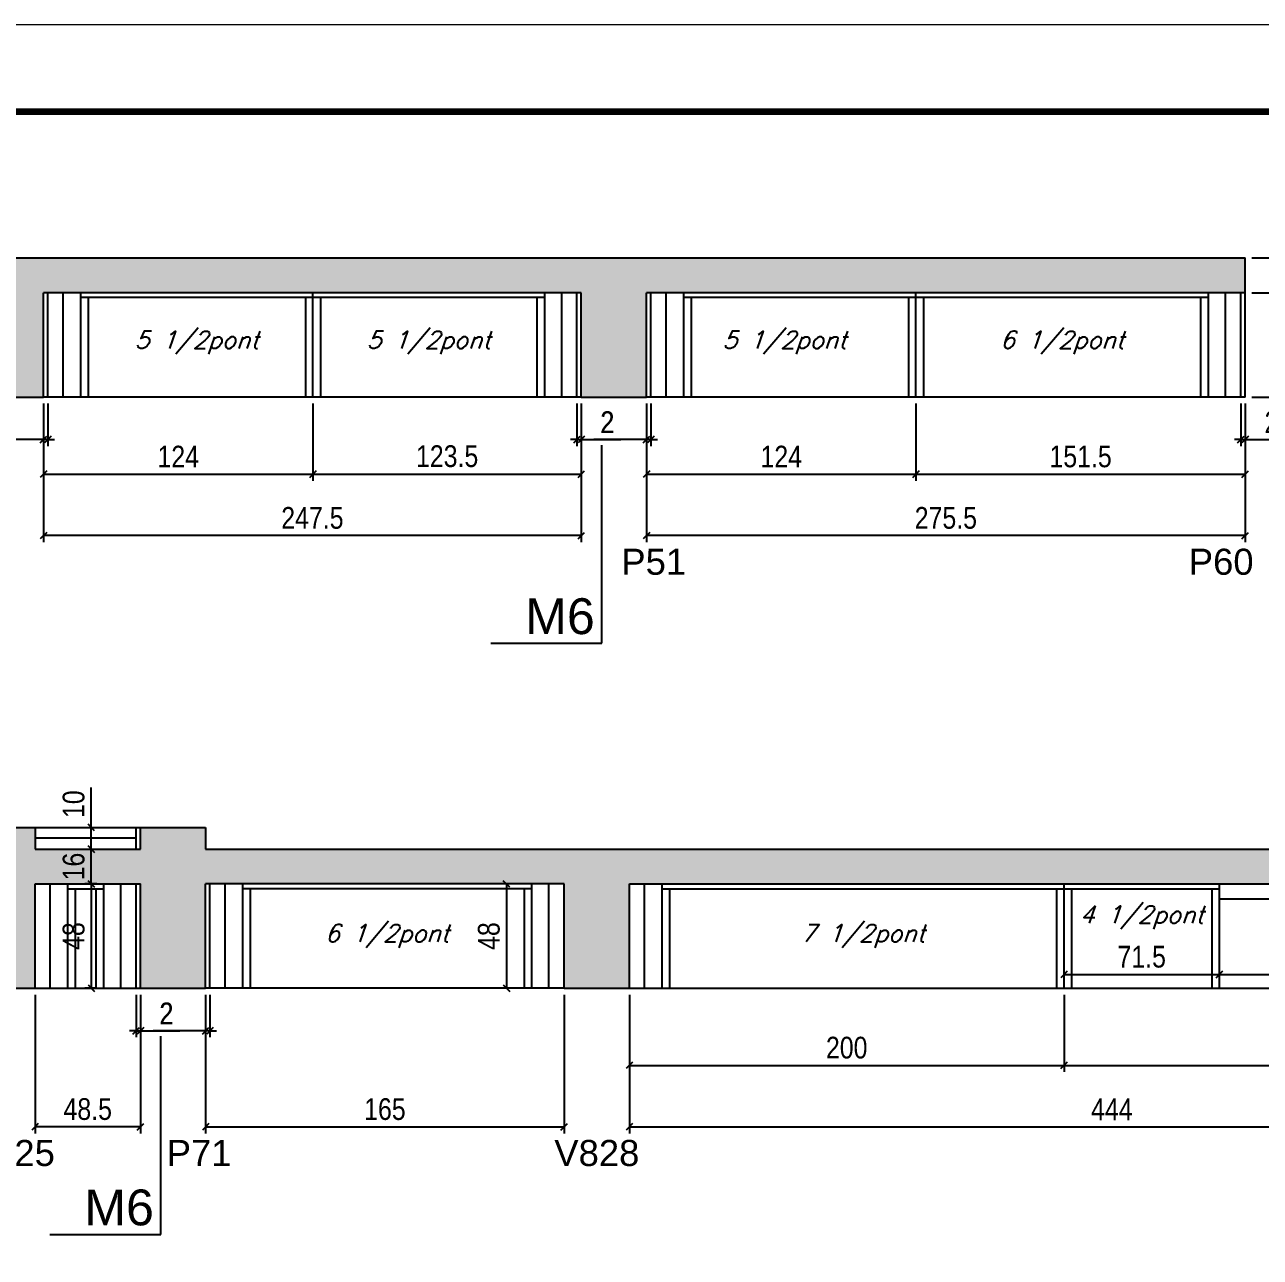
# Model space of a CAD drawing. Extents: x 3309 to 9590, y -2522 to 14608.
# Drawn here: x 3928 to 4496, y 4852 to 5419 of the extents above; entities that cross this region are included whole.
import ezdxf

# ---------------------------------------------------------------- set-up
doc = ezdxf.new("R2010")
doc.units = 0
doc.linetypes.add('DASHED', pattern=[0.75, 0.5, -0.25])
for name, color, linetype in [('5', 5, 'Continuous'), ('COTA', 241, 'Continuous'), ('NOMENCLATURA', 7, 'Continuous'), ('Painéis', 200, 'Continuous'), ('SARR_2.2x10', 60, 'Continuous'), ('SARR_2.2x7', 40, 'Continuous'), ('SARR_3.5x7', 81, 'Continuous'), ('texto', 7, 'Continuous')]:
    doc.layers.add(name, color=color, linetype=linetype)
doc.layers.add('Folhas', color=255, linetype='Continuous', lineweight=9)
doc.layers.add('SARRAFO DE PRESSAO', color=251, linetype='DASHED', lineweight=9)
doc.styles.add('COTA TECNICA', font='techl___.ttf', dxfattribs={"height": 10})
doc.styles.add('Romans', font='romans.shx')
doc.styles.get("Standard").update_dxf_attribs({"font": 'arial.ttf'})
doc.dimstyles.new('PAINEL', dxfattribs={"dimtxt": 10, "dimasz": 3, "dimexe": 3, "dimexo": 3, "dimgap": 3, "dimtad": 1, "dimdec": 1, "dimzin": 12, "dimdsep": 46, "dimtxsty": 'COTA TECNICA', "dimblk1": 'OBLIQUE', "dimblk2": 'OBLIQUE', "dimsah": 1, "dimcen": 0.9, "dimclrd": 4, "dimclre": 4, "dimclrt": 240, "dimadec": 1, "dimazin": 3, "dimtfac": 1, "dimtdec": 1, "dimtmove": 0, "dimatfit": 3, "dimfxl": 1, "dimtolj": 1, "dimtzin": 12, "dimarcsym": 0})

# ---------------------------------------------------------------- blocks, each defined once
blk = doc.blocks.new('9999999999')
at = {"layer": 'Folhas'}
blk.add_lwpolyline([(98138.98, 34190.21), (99623.98, 34190.21), (99623.98, 35240.21), (98138.98, 35240.21)], close=True, dxfattribs=at)
at = {"layer": 'Folhas', "color": 30, "const_width": 3}
blk.add_lwpolyline([(98213.98, 34230.21), (99583.98, 34230.21), (99583.98, 35200.21), (98213.98, 35200.21)], close=True, dxfattribs=at)
blk = doc.blocks.new('_Oblique')
at = {"color": 0, "linetype": 'ByBlock', "lineweight": -2}
blk.add_line((-0.5, -0.5), (0.5, 0.5), dxfattribs=at)
blk = doc.blocks.new('*D2595')
at = {"layer": 'COTA', "color": 4, "linetype": 'ByBlock', "lineweight": -2, "transparency": 16777216}
for p, q in [((3936.53, 5244.93), (3936.53, 5181.13)), ((4184.03, 5244.93), (4184.03, 5181.13)), ((4184.03, 5184.13), (3936.53, 5184.13))]:
    blk.add_line(p, q, dxfattribs=at)
at = {"layer": 'Defpoints', "color": 0, "linetype": 'ByBlock', "transparency": 16777216}
for p in [(3936.53, 5247.93), (4184.03, 5247.93), (3936.53, 5184.13)]:
    blk.add_point(p, dxfattribs=at)
at = {"layer": 'COTA', "color": 4, "linetype": 'ByBlock', "lineweight": -2, "transparency": 16777216, "xscale": 3, "yscale": 3, "zscale": 3, "rotation": 180}
blk.add_blockref('_Oblique', (3936.53, 5184.13), dxfattribs=at)
at = {"layer": 'COTA', "color": 4, "linetype": 'ByBlock', "lineweight": -2, "transparency": 16777216, "xscale": 3, "yscale": 3, "zscale": 3}
blk.add_blockref('_Oblique', (4184.03, 5184.13), dxfattribs=at)
at = {"layer": 'COTA', "color": 240, "linetype": 'ByBlock', "transparency": 16777216, "insert": (4060.28, 5192.24), "char_height": 10, "attachment_point": 5, "style": 'COTA TECNICA'}
blk.add_mtext('\\A1;247.5', dxfattribs=at)
blk = doc.blocks.new('*D2596')
at = {"layer": 'COTA', "color": 4, "lineweight": -2, "transparency": 16777216}
for p, q in [((3936.53, 5244.93), (3936.53, 5225.35)), ((3938.53, 5244.93), (3938.53, 5225.35)), ((3936.53, 5228.35), (3912.36, 5228.35)), ((3938.53, 5228.35), (3936.53, 5228.35)), ((3938.53, 5228.35), (3941.53, 5228.35))]:
    blk.add_line(p, q, dxfattribs=at)
at = {"layer": 'Defpoints', "color": 0, "transparency": 16777216}
for p in [(3936.53, 5247.93, 0), (3938.53, 5247.93, 0), (3936.53, 5228.35)]:
    blk.add_point(p, dxfattribs=at)
at = {"layer": 'COTA', "color": 4, "lineweight": -2, "transparency": 16777216, "xscale": 3, "yscale": 3, "zscale": 3}
blk.add_blockref('_Oblique', (3936.53, 5228.35), dxfattribs=at)
at = {"layer": 'COTA', "color": 4, "lineweight": -2, "transparency": 16777216, "xscale": 3, "yscale": 3, "zscale": 3, "rotation": 180}
blk.add_blockref('_Oblique', (3938.53, 5228.35), dxfattribs=at)
at = {"layer": 'COTA', "color": 240, "transparency": 16777216, "insert": (3918.42, 5236.35), "char_height": 10, "attachment_point": 5, "style": 'COTA TECNICA'}
blk.add_mtext('\\A1;2', dxfattribs=at)
blk = doc.blocks.new('*D2597')
at = {"layer": 'COTA', "color": 4, "lineweight": -2, "transparency": 16777216}
for p, q in [((3936.53, 5244.93), (3936.53, 5209.43)), ((4060.53, 5244.93), (4060.53, 5209.43)), ((3936.53, 5212.43), (4060.53, 5212.43))]:
    blk.add_line(p, q, dxfattribs=at)
at = {"layer": 'Defpoints', "color": 0, "transparency": 16777216}
for p in [(3936.53, 5247.93), (4060.53, 5247.93), (4060.53, 5212.43)]:
    blk.add_point(p, dxfattribs=at)
at = {"layer": 'COTA', "color": 4, "lineweight": -2, "transparency": 16777216, "xscale": 3, "yscale": 3, "zscale": 3, "rotation": 180}
blk.add_blockref('_Oblique', (3936.53, 5212.43), dxfattribs=at)
at = {"layer": 'COTA', "color": 4, "lineweight": -2, "transparency": 16777216, "xscale": 3, "yscale": 3, "zscale": 3}
blk.add_blockref('_Oblique', (4060.53, 5212.43), dxfattribs=at)
at = {"layer": 'COTA', "color": 240, "transparency": 16777216, "insert": (3998.53, 5220.5), "char_height": 10, "attachment_point": 5, "style": 'COTA TECNICA'}
blk.add_mtext('\\A1;124', dxfattribs=at)
blk = doc.blocks.new('*D2598')
at = {"layer": 'COTA', "color": 4, "lineweight": -2, "transparency": 16777216}
for p, q in [((4060.53, 5244.93), (4060.53, 5209.43)), ((4184.03, 5244.93), (4184.03, 5209.43)), ((4060.53, 5212.43), (4184.03, 5212.43))]:
    blk.add_line(p, q, dxfattribs=at)
at = {"layer": 'Defpoints', "color": 0, "transparency": 16777216}
for p in [(4060.53, 5247.93), (4184.03, 5247.93), (4184.03, 5212.43)]:
    blk.add_point(p, dxfattribs=at)
at = {"layer": 'COTA', "color": 4, "lineweight": -2, "transparency": 16777216, "xscale": 3, "yscale": 3, "zscale": 3, "rotation": 180}
blk.add_blockref('_Oblique', (4060.53, 5212.43), dxfattribs=at)
at = {"layer": 'COTA', "color": 4, "lineweight": -2, "transparency": 16777216, "xscale": 3, "yscale": 3, "zscale": 3}
blk.add_blockref('_Oblique', (4184.03, 5212.43), dxfattribs=at)
at = {"layer": 'COTA', "color": 240, "transparency": 16777216, "insert": (4122.28, 5220.65), "char_height": 10, "attachment_point": 5, "style": 'COTA TECNICA'}
blk.add_mtext('\\A1;123.5', dxfattribs=at)
blk = doc.blocks.new('*D2599')
at = {"layer": 'COTA', "color": 4, "lineweight": -2, "transparency": 16777216}
for p, q in [((4182.03, 5244.93), (4182.03, 5225.35)), ((4184.03, 5244.93), (4184.03, 5225.35)), ((4182.03, 5228.35), (4179.03, 5228.35)), ((4182.03, 5228.35), (4184.03, 5228.35)), ((4184.03, 5228.35), (4202.14, 5228.35))]:
    blk.add_line(p, q, dxfattribs=at)
at = {"layer": 'Defpoints', "color": 0, "transparency": 16777216}
for p in [(4182.03, 5247.93, 0), (4184.03, 5247.93, 0), (4184.03, 5228.35)]:
    blk.add_point(p, dxfattribs=at)
at = {"layer": 'COTA', "color": 4, "lineweight": -2, "transparency": 16777216, "xscale": 3, "yscale": 3, "zscale": 3}
blk.add_blockref('_Oblique', (4182.03, 5228.35), dxfattribs=at)
at = {"layer": 'COTA', "color": 4, "lineweight": -2, "transparency": 16777216, "xscale": 3, "yscale": 3, "zscale": 3, "rotation": 180}
blk.add_blockref('_Oblique', (4184.03, 5228.35), dxfattribs=at)
at = {"layer": 'COTA', "color": 240, "transparency": 16777216, "insert": (4196.09, 5236.35), "char_height": 10, "attachment_point": 5, "style": 'COTA TECNICA'}
blk.add_mtext('\\A1;2', dxfattribs=at)
blk = doc.blocks.new('*D2600')
at = {"layer": 'COTA', "color": 4, "linetype": 'ByBlock', "lineweight": -2, "transparency": 16777216}
for p, q in [((4214.03, 5244.93), (4214.03, 5181.13)), ((4489.53, 5244.93), (4489.53, 5181.13)), ((4489.53, 5184.13), (4214.03, 5184.13))]:
    blk.add_line(p, q, dxfattribs=at)
at = {"layer": 'Defpoints', "color": 0, "linetype": 'ByBlock', "transparency": 16777216}
for p in [(4214.03, 5247.93), (4489.53, 5247.93), (4214.03, 5184.13)]:
    blk.add_point(p, dxfattribs=at)
at = {"layer": 'COTA', "color": 4, "linetype": 'ByBlock', "lineweight": -2, "transparency": 16777216, "xscale": 3, "yscale": 3, "zscale": 3, "rotation": 180}
blk.add_blockref('_Oblique', (4214.03, 5184.13), dxfattribs=at)
at = {"layer": 'COTA', "color": 4, "linetype": 'ByBlock', "lineweight": -2, "transparency": 16777216, "xscale": 3, "yscale": 3, "zscale": 3}
blk.add_blockref('_Oblique', (4489.53, 5184.13), dxfattribs=at)
at = {"layer": 'COTA', "color": 240, "linetype": 'ByBlock', "transparency": 16777216, "insert": (4351.78, 5192.24), "char_height": 10, "attachment_point": 5, "style": 'COTA TECNICA'}
blk.add_mtext('\\A1;275.5', dxfattribs=at)
blk = doc.blocks.new('*D2601')
at = {"layer": 'COTA', "color": 4, "lineweight": -2, "transparency": 16777216}
for p, q in [((4214.03, 5244.93), (4214.03, 5225.35)), ((4216.03, 5244.93), (4216.03, 5225.35)), ((4214.03, 5228.35), (4189.86, 5228.35)), ((4216.03, 5228.35), (4214.03, 5228.35)), ((4216.03, 5228.35), (4219.03, 5228.35))]:
    blk.add_line(p, q, dxfattribs=at)
at = {"layer": 'Defpoints', "color": 0, "transparency": 16777216}
for p in [(4214.03, 5247.93, 0), (4216.03, 5247.93, 0), (4214.03, 5228.35)]:
    blk.add_point(p, dxfattribs=at)
at = {"layer": 'COTA', "color": 4, "lineweight": -2, "transparency": 16777216, "xscale": 3, "yscale": 3, "zscale": 3}
blk.add_blockref('_Oblique', (4214.03, 5228.35), dxfattribs=at)
at = {"layer": 'COTA', "color": 4, "lineweight": -2, "transparency": 16777216, "xscale": 3, "yscale": 3, "zscale": 3, "rotation": 180}
blk.add_blockref('_Oblique', (4216.03, 5228.35), dxfattribs=at)
at = {"layer": 'COTA', "color": 240, "transparency": 16777216, "insert": (4195.92, 5236.35), "char_height": 10, "attachment_point": 5, "style": 'COTA TECNICA'}
blk.add_mtext('\\A1;2', dxfattribs=at)
blk = doc.blocks.new('*D2602')
at = {"layer": 'COTA', "color": 4, "lineweight": -2, "transparency": 16777216}
for p, q in [((4214.03, 5244.93), (4214.03, 5209.43)), ((4338.03, 5244.93), (4338.03, 5209.43)), ((4214.03, 5212.43), (4338.03, 5212.43))]:
    blk.add_line(p, q, dxfattribs=at)
at = {"layer": 'Defpoints', "color": 0, "transparency": 16777216}
for p in [(4214.03, 5247.93), (4338.03, 5247.93), (4338.03, 5212.43)]:
    blk.add_point(p, dxfattribs=at)
at = {"layer": 'COTA', "color": 4, "lineweight": -2, "transparency": 16777216, "xscale": 3, "yscale": 3, "zscale": 3, "rotation": 180}
blk.add_blockref('_Oblique', (4214.03, 5212.43), dxfattribs=at)
at = {"layer": 'COTA', "color": 4, "lineweight": -2, "transparency": 16777216, "xscale": 3, "yscale": 3, "zscale": 3}
blk.add_blockref('_Oblique', (4338.03, 5212.43), dxfattribs=at)
at = {"layer": 'COTA', "color": 240, "transparency": 16777216, "insert": (4276.03, 5220.5), "char_height": 10, "attachment_point": 5, "style": 'COTA TECNICA'}
blk.add_mtext('\\A1;124', dxfattribs=at)
blk = doc.blocks.new('*D2603')
at = {"layer": 'COTA', "color": 4, "lineweight": -2, "transparency": 16777216}
for p, q in [((4338.03, 5244.93), (4338.03, 5209.43)), ((4489.53, 5244.93), (4489.53, 5209.43)), ((4338.03, 5212.43), (4489.53, 5212.43))]:
    blk.add_line(p, q, dxfattribs=at)
at = {"layer": 'Defpoints', "color": 0, "transparency": 16777216}
for p in [(4338.03, 5247.93), (4489.53, 5247.93), (4489.53, 5212.43)]:
    blk.add_point(p, dxfattribs=at)
at = {"layer": 'COTA', "color": 4, "lineweight": -2, "transparency": 16777216, "xscale": 3, "yscale": 3, "zscale": 3, "rotation": 180}
blk.add_blockref('_Oblique', (4338.03, 5212.43), dxfattribs=at)
at = {"layer": 'COTA', "color": 4, "lineweight": -2, "transparency": 16777216, "xscale": 3, "yscale": 3, "zscale": 3}
blk.add_blockref('_Oblique', (4489.53, 5212.43), dxfattribs=at)
at = {"layer": 'COTA', "color": 240, "transparency": 16777216, "insert": (4413.78, 5220.54), "char_height": 10, "attachment_point": 5, "style": 'COTA TECNICA'}
blk.add_mtext('\\A1;151.5', dxfattribs=at)
blk = doc.blocks.new('*D2604')
at = {"layer": 'COTA', "color": 4, "lineweight": -2, "transparency": 16777216}
for p, q in [((4492.53, 5295.93), (4522.49, 5295.93)), ((4519.49, 5295.93), (4519.49, 5247.93)), ((4492.53, 5247.93), (4522.49, 5247.93))]:
    blk.add_line(p, q, dxfattribs=at)
at = {"layer": 'Defpoints', "color": 0, "transparency": 16777216}
for p in [(4489.53, 5295.93), (4489.53, 5247.93), (4519.49, 5247.93)]:
    blk.add_point(p, dxfattribs=at)
at = {"layer": 'COTA', "color": 4, "lineweight": -2, "transparency": 16777216, "xscale": 3, "yscale": 3, "zscale": 3}
for p, rotation in [((4519.49, 5295.93), 90), ((4519.49, 5247.93), 270)]:
    blk.add_blockref('_Oblique', p, dxfattribs=dict(at, rotation=rotation))
at = {"layer": 'COTA', "color": 240, "transparency": 16777216, "insert": (4511.4, 5271.93), "char_height": 10, "attachment_point": 5, "rotation": 90, "style": 'COTA TECNICA'}
blk.add_mtext('\\A1;48', dxfattribs=at)
blk = doc.blocks.new('*D2605')
at = {"layer": 'COTA', "color": 4, "lineweight": -2, "transparency": 16777216}
for p, q in [((4519.49, 5311.93), (4519.49, 5330.94)), ((4492.53, 5311.93), (4522.49, 5311.93)), ((4519.49, 5295.93), (4519.49, 5311.93)), ((4492.53, 5295.93), (4522.49, 5295.93))]:
    blk.add_line(p, q, dxfattribs=at)
at = {"layer": 'Defpoints', "color": 0, "transparency": 16777216}
for p in [(4489.53, 5311.93), (4519.49, 5311.93), (4489.53, 5295.93)]:
    blk.add_point(p, dxfattribs=at)
at = {"layer": 'COTA', "color": 4, "lineweight": -2, "transparency": 16777216, "xscale": 3, "yscale": 3, "zscale": 3}
for p, rotation in [((4519.49, 5311.93), 90), ((4519.49, 5295.93), 270)]:
    blk.add_blockref('_Oblique', p, dxfattribs=dict(at, rotation=rotation))
at = {"layer": 'COTA', "color": 240, "transparency": 16777216, "insert": (4511.39, 5322.93), "char_height": 10, "attachment_point": 5, "rotation": 90, "style": 'COTA TECNICA'}
blk.add_mtext('\\A1;16', dxfattribs=at)
blk = doc.blocks.new('*D2606')
at = {"layer": 'COTA', "color": 4, "lineweight": -2, "transparency": 16777216}
for p, q in [((4492.53, 5311.93), (4554.77, 5311.93)), ((4551.77, 5247.93), (4551.77, 5311.93)), ((4492.53, 5247.93), (4554.77, 5247.93))]:
    blk.add_line(p, q, dxfattribs=at)
at = {"layer": 'Defpoints', "color": 0, "transparency": 16777216}
for p in [(4489.53, 5311.93), (4551.77, 5311.93), (4489.53, 5247.93)]:
    blk.add_point(p, dxfattribs=at)
at = {"layer": 'COTA', "color": 4, "lineweight": -2, "transparency": 16777216, "xscale": 3, "yscale": 3, "zscale": 3}
for p, rotation in [((4551.77, 5311.93), 90), ((4551.77, 5247.93), 270)]:
    blk.add_blockref('_Oblique', p, dxfattribs=dict(at, rotation=rotation))
at = {"layer": 'COTA', "color": 240, "transparency": 16777216, "insert": (4543.67, 5279.93), "char_height": 10, "attachment_point": 5, "rotation": 90, "style": 'COTA TECNICA'}
blk.add_mtext('\\A1;64', dxfattribs=at)
blk = doc.blocks.new('*D2614')
at = {"layer": 'COTA', "color": 4, "lineweight": -2, "transparency": 16777216}
for p, q in [((3932.65, 4972.85), (3932.65, 4909.06)), ((3981.15, 4972.85), (3981.15, 4909.06)), ((3981.15, 4912.06), (3932.65, 4912.06))]:
    blk.add_line(p, q, dxfattribs=at)
at = {"layer": 'Defpoints', "color": 0, "transparency": 16777216}
for p in [(3932.65, 4975.85), (3981.15, 4975.85), (3932.65, 4912.06)]:
    blk.add_point(p, dxfattribs=at)
at = {"layer": 'COTA', "color": 4, "lineweight": -2, "transparency": 16777216, "xscale": 3, "yscale": 3, "zscale": 3, "rotation": 180}
blk.add_blockref('_Oblique', (3932.65, 4912.06), dxfattribs=at)
at = {"layer": 'COTA', "color": 4, "lineweight": -2, "transparency": 16777216, "xscale": 3, "yscale": 3, "zscale": 3}
blk.add_blockref('_Oblique', (3981.15, 4912.06), dxfattribs=at)
at = {"layer": 'COTA', "color": 240, "transparency": 16777216, "insert": (3956.9, 4920.19), "char_height": 10, "attachment_point": 5, "style": 'COTA TECNICA'}
blk.add_mtext('\\A1;48.5', dxfattribs=at)
blk = doc.blocks.new('*D2615')
at = {"layer": 'COTA', "color": 4, "lineweight": -2, "transparency": 16777216}
for p, q in [((4011.15, 4972.85), (4011.15, 4909.06)), ((4176.15, 4972.85), (4176.15, 4909.06)), ((4011.15, 4912.06), (4176.15, 4912.06))]:
    blk.add_line(p, q, dxfattribs=at)
at = {"layer": 'Defpoints', "color": 0, "transparency": 16777216}
for p in [(4011.15, 4975.85), (4176.15, 4975.85), (4176.15, 4912.06)]:
    blk.add_point(p, dxfattribs=at)
at = {"layer": 'COTA', "color": 4, "lineweight": -2, "transparency": 16777216, "xscale": 3, "yscale": 3, "zscale": 3, "rotation": 180}
blk.add_blockref('_Oblique', (4011.15, 4912.06), dxfattribs=at)
at = {"layer": 'COTA', "color": 4, "lineweight": -2, "transparency": 16777216, "xscale": 3, "yscale": 3, "zscale": 3}
blk.add_blockref('_Oblique', (4176.15, 4912.06), dxfattribs=at)
at = {"layer": 'COTA', "color": 240, "transparency": 16777216, "insert": (4093.65, 4920.17), "char_height": 10, "attachment_point": 5, "style": 'COTA TECNICA'}
blk.add_mtext('\\A1;165', dxfattribs=at)
blk = doc.blocks.new('*D2616')
at = {"layer": 'COTA', "color": 4, "linetype": 'ByBlock', "lineweight": -2, "transparency": 16777216}
for p, q in [((4206.15, 4972.85), (4206.15, 4937.35)), ((4406.15, 4972.85), (4406.15, 4937.35)), ((4206.15, 4940.35), (4406.15, 4940.35))]:
    blk.add_line(p, q, dxfattribs=at)
at = {"layer": 'Defpoints', "color": 0, "linetype": 'ByBlock', "transparency": 16777216}
for p in [(4206.15, 4975.85), (4406.15, 4975.85), (4406.15, 4940.35)]:
    blk.add_point(p, dxfattribs=at)
at = {"layer": 'COTA', "color": 4, "linetype": 'ByBlock', "lineweight": -2, "transparency": 16777216, "xscale": 3, "yscale": 3, "zscale": 3, "rotation": 180}
blk.add_blockref('_Oblique', (4206.15, 4940.35), dxfattribs=at)
at = {"layer": 'COTA', "color": 4, "linetype": 'ByBlock', "lineweight": -2, "transparency": 16777216, "xscale": 3, "yscale": 3, "zscale": 3}
blk.add_blockref('_Oblique', (4406.15, 4940.35), dxfattribs=at)
at = {"layer": 'COTA', "color": 240, "linetype": 'ByBlock', "transparency": 16777216, "insert": (4306.15, 4948.45), "char_height": 10, "attachment_point": 5, "style": 'COTA TECNICA'}
blk.add_mtext('\\A1;200', dxfattribs=at)
blk = doc.blocks.new('*D2617')
at = {"layer": 'COTA', "color": 4, "linetype": 'ByBlock', "lineweight": -2, "transparency": 16777216}
for p, q in [((4406.15, 4972.85), (4406.15, 4937.35)), ((4650.15, 4972.85), (4650.15, 4937.35)), ((4406.15, 4940.35), (4650.15, 4940.35))]:
    blk.add_line(p, q, dxfattribs=at)
at = {"layer": 'Defpoints', "color": 0, "linetype": 'ByBlock', "transparency": 16777216}
for p in [(4406.15, 4975.85), (4650.15, 4975.85), (4650.15, 4940.35)]:
    blk.add_point(p, dxfattribs=at)
at = {"layer": 'COTA', "color": 4, "linetype": 'ByBlock', "lineweight": -2, "transparency": 16777216, "xscale": 3, "yscale": 3, "zscale": 3, "rotation": 180}
blk.add_blockref('_Oblique', (4406.15, 4940.35), dxfattribs=at)
at = {"layer": 'COTA', "color": 4, "linetype": 'ByBlock', "lineweight": -2, "transparency": 16777216, "xscale": 3, "yscale": 3, "zscale": 3}
blk.add_blockref('_Oblique', (4650.15, 4940.35), dxfattribs=at)
at = {"layer": 'COTA', "color": 240, "linetype": 'ByBlock', "transparency": 16777216, "insert": (4528.15, 4948.42), "char_height": 10, "attachment_point": 5, "style": 'COTA TECNICA'}
blk.add_mtext('\\A1;244', dxfattribs=at)
blk = doc.blocks.new('*D2620')
at = {"layer": 'COTA', "color": 4, "linetype": 'ByBlock', "lineweight": -2, "transparency": 16777216}
for p, q in [((4206.15, 4972.85), (4206.15, 4909.06)), ((4650.15, 4972.85), (4650.15, 4909.06)), ((4206.15, 4912.06), (4650.15, 4912.06))]:
    blk.add_line(p, q, dxfattribs=at)
at = {"layer": 'Defpoints', "color": 0, "linetype": 'ByBlock', "transparency": 16777216}
for p in [(4206.15, 4975.85), (4650.15, 4975.85), (4650.15, 4912.06)]:
    blk.add_point(p, dxfattribs=at)
at = {"layer": 'COTA', "color": 4, "linetype": 'ByBlock', "lineweight": -2, "transparency": 16777216, "xscale": 3, "yscale": 3, "zscale": 3, "rotation": 180}
blk.add_blockref('_Oblique', (4206.15, 4912.06), dxfattribs=at)
at = {"layer": 'COTA', "color": 4, "linetype": 'ByBlock', "lineweight": -2, "transparency": 16777216, "xscale": 3, "yscale": 3, "zscale": 3}
blk.add_blockref('_Oblique', (4650.15, 4912.06), dxfattribs=at)
at = {"layer": 'COTA', "color": 240, "linetype": 'ByBlock', "transparency": 16777216, "insert": (4428.15, 4920.13), "char_height": 10, "attachment_point": 5, "style": 'COTA TECNICA'}
blk.add_mtext('\\A1;444', dxfattribs=at)
blk = doc.blocks.new('*D2619')
at = {"layer": 'COTA', "color": 4, "lineweight": -2, "transparency": 16777216}
for p, q in [((4406.15, 4978.85), (4406.15, 4985.19)), ((4406.15, 4982.19), (4477.65, 4982.19)), ((4477.65, 4978.85), (4477.65, 4985.19))]:
    blk.add_line(p, q, dxfattribs=at)
at = {"layer": 'Defpoints', "color": 0, "transparency": 16777216}
for p in [(4477.65, 4982.19), (4406.15, 4975.85), (4477.65, 4975.85)]:
    blk.add_point(p, dxfattribs=at)
at = {"layer": 'COTA', "color": 4, "lineweight": -2, "transparency": 16777216, "xscale": 3, "yscale": 3, "zscale": 3, "rotation": 180}
blk.add_blockref('_Oblique', (4406.15, 4982.19), dxfattribs=at)
at = {"layer": 'COTA', "color": 4, "lineweight": -2, "transparency": 16777216, "xscale": 3, "yscale": 3, "zscale": 3}
blk.add_blockref('_Oblique', (4477.65, 4982.19), dxfattribs=at)
at = {"layer": 'COTA', "color": 240, "transparency": 16777216, "insert": (4441.9, 4990.3), "char_height": 10, "attachment_point": 5, "style": 'COTA TECNICA'}
blk.add_mtext('\\A1;71.5', dxfattribs=at)
blk = doc.blocks.new('*D2621')
at = {"layer": 'COTA', "color": 4, "lineweight": -2, "transparency": 16777216}
for p, q in [((4477.65, 4978.85), (4477.65, 4985.19)), ((4477.65, 4982.19), (4587.65, 4982.19))]:
    blk.add_line(p, q, dxfattribs=at)
at = {"layer": 'Defpoints', "color": 0, "transparency": 16777216}
for p in [(4587.65, 4982.19), (4587.65, 4982.19), (4477.65, 4975.85)]:
    blk.add_point(p, dxfattribs=at)
at = {"layer": 'COTA', "color": 4, "lineweight": -2, "transparency": 16777216, "xscale": 3, "yscale": 3, "zscale": 3, "rotation": 180}
blk.add_blockref('_Oblique', (4477.65, 4982.19), dxfattribs=at)
at = {"layer": 'COTA', "color": 4, "lineweight": -2, "transparency": 16777216, "xscale": 3, "yscale": 3, "zscale": 3}
blk.add_blockref('_Oblique', (4587.65, 4982.19), dxfattribs=at)
at = {"layer": 'COTA', "color": 240, "transparency": 16777216, "insert": (4532.65, 4990.29), "char_height": 10, "attachment_point": 5, "style": 'COTA TECNICA'}
blk.add_mtext('\\A1;110', dxfattribs=at)
blk = doc.blocks.new('*D2624')
at = {"layer": 'COTA', "color": 4, "lineweight": -2, "transparency": 16777216}
for p, q in [((3979.15, 4972.85), (3979.15, 4953.27)), ((3981.15, 4972.85), (3981.15, 4953.27)), ((3979.15, 4956.27), (3976.15, 4956.27)), ((3979.15, 4956.27), (3981.15, 4956.27)), ((3981.15, 4956.27), (3999.26, 4956.27))]:
    blk.add_line(p, q, dxfattribs=at)
at = {"layer": 'Defpoints', "color": 0, "transparency": 16777216}
for p in [(3979.15, 4975.85, 0), (3981.15, 4975.85, 0), (3981.15, 4956.27)]:
    blk.add_point(p, dxfattribs=at)
at = {"layer": 'COTA', "color": 4, "lineweight": -2, "transparency": 16777216, "xscale": 3, "yscale": 3, "zscale": 3}
blk.add_blockref('_Oblique', (3979.15, 4956.27), dxfattribs=at)
at = {"layer": 'COTA', "color": 4, "lineweight": -2, "transparency": 16777216, "xscale": 3, "yscale": 3, "zscale": 3, "rotation": 180}
blk.add_blockref('_Oblique', (3981.15, 4956.27), dxfattribs=at)
at = {"layer": 'COTA', "color": 240, "transparency": 16777216, "insert": (3993.2, 4964.27), "char_height": 10, "attachment_point": 5, "style": 'COTA TECNICA'}
blk.add_mtext('\\A1;2', dxfattribs=at)
blk = doc.blocks.new('*D2625')
at = {"layer": 'COTA', "color": 4, "lineweight": -2, "transparency": 16777216}
for p, q in [((4011.15, 4972.85), (4011.15, 4953.27)), ((4013.15, 4972.85), (4013.15, 4953.27)), ((4011.15, 4956.27), (3986.98, 4956.27)), ((4013.15, 4956.27), (4011.15, 4956.27)), ((4013.15, 4956.27), (4016.15, 4956.27))]:
    blk.add_line(p, q, dxfattribs=at)
at = {"layer": 'Defpoints', "color": 0, "transparency": 16777216}
for p in [(4011.15, 4975.85, 0), (4013.15, 4975.85, 0), (4011.15, 4956.27)]:
    blk.add_point(p, dxfattribs=at)
at = {"layer": 'COTA', "color": 4, "lineweight": -2, "transparency": 16777216, "xscale": 3, "yscale": 3, "zscale": 3}
blk.add_blockref('_Oblique', (4011.15, 4956.27), dxfattribs=at)
at = {"layer": 'COTA', "color": 4, "lineweight": -2, "transparency": 16777216, "xscale": 3, "yscale": 3, "zscale": 3, "rotation": 180}
blk.add_blockref('_Oblique', (4013.15, 4956.27), dxfattribs=at)
at = {"layer": 'COTA', "color": 240, "transparency": 16777216, "insert": (3993.03, 4964.27), "char_height": 10, "attachment_point": 5, "style": 'COTA TECNICA'}
blk.add_mtext('\\A1;2', dxfattribs=at)
blk = doc.blocks.new('*D2626')
at = {"layer": 'COTA', "color": 4, "lineweight": -2, "transparency": 16777216}
for p, q in [((4158.15, 5023.85), (4146.59, 5023.85)), ((4149.59, 5023.85), (4149.59, 4975.85)), ((4158.15, 4975.85), (4146.59, 4975.85))]:
    blk.add_line(p, q, dxfattribs=at)
at = {"layer": 'Defpoints', "color": 0, "transparency": 16777216}
for p in [(4161.15, 5023.85), (4149.59, 4975.85), (4161.15, 4975.85)]:
    blk.add_point(p, dxfattribs=at)
at = {"layer": 'COTA', "color": 4, "lineweight": -2, "transparency": 16777216, "xscale": 3, "yscale": 3, "zscale": 3}
for p, rotation in [((4149.59, 5023.85), 90), ((4149.59, 4975.85), 270)]:
    blk.add_blockref('_Oblique', p, dxfattribs=dict(at, rotation=rotation))
at = {"layer": 'COTA', "color": 240, "transparency": 16777216, "insert": (4141.5, 4999.85), "char_height": 10, "attachment_point": 5, "rotation": 90, "style": 'COTA TECNICA'}
blk.add_mtext('\\A1;48', dxfattribs=at)
blk = doc.blocks.new('*D2627')
at = {"layer": 'COTA', "color": 4, "lineweight": -2, "transparency": 16777216}
for p, q in [((3961.15, 5023.85), (3955.54, 5023.85)), ((3958.54, 5023.85), (3958.54, 4975.85)), ((3961.15, 4975.85), (3955.54, 4975.85))]:
    blk.add_line(p, q, dxfattribs=at)
at = {"layer": 'Defpoints', "color": 0, "transparency": 16777216}
for p in [(3964.15, 5023.85), (3958.54, 4975.85), (3964.15, 4975.85)]:
    blk.add_point(p, dxfattribs=at)
at = {"layer": 'COTA', "color": 4, "lineweight": -2, "transparency": 16777216, "xscale": 3, "yscale": 3, "zscale": 3}
for p, rotation in [((3958.54, 5023.85), 90), ((3958.54, 4975.85), 270)]:
    blk.add_blockref('_Oblique', p, dxfattribs=dict(at, rotation=rotation))
at = {"layer": 'COTA', "color": 240, "transparency": 16777216, "insert": (3950.44, 4999.85), "char_height": 10, "attachment_point": 5, "rotation": 90, "style": 'COTA TECNICA'}
blk.add_mtext('\\A1;48', dxfattribs=at)
blk = doc.blocks.new('*D2628')
at = {"layer": 'COTA', "color": 4, "lineweight": -2, "transparency": 16777216}
blk.add_line((3958.54, 5023.85), (3958.54, 5039.85), dxfattribs=at)
at = {"layer": 'Defpoints', "color": 0, "transparency": 16777216}
for p in [(3958.54, 5039.85), (3958.54, 5039.85), (3958.54, 5023.85)]:
    blk.add_point(p, dxfattribs=at)
at = {"layer": 'COTA', "color": 4, "lineweight": -2, "transparency": 16777216, "xscale": 3, "yscale": 3, "zscale": 3}
for p, rotation in [((3958.54, 5039.85), 90), ((3958.54, 5023.85), 270)]:
    blk.add_blockref('_Oblique', p, dxfattribs=dict(at, rotation=rotation))
at = {"layer": 'COTA', "color": 240, "transparency": 16777216, "insert": (3950.44, 5031.85), "char_height": 10, "attachment_point": 5, "rotation": 90, "style": 'COTA TECNICA'}
blk.add_mtext('\\A1;16', dxfattribs=at)
blk = doc.blocks.new('*D2629')
at = {"layer": 'COTA', "color": 4, "lineweight": -2, "transparency": 16777216}
for p, q in [((3958.54, 5049.85), (3958.54, 5068.28)), ((3958.54, 5039.85), (3958.54, 5049.85))]:
    blk.add_line(p, q, dxfattribs=at)
at = {"layer": 'Defpoints', "color": 0, "transparency": 16777216}
for p in [(3958.54, 5049.85), (3958.54, 5049.85), (3958.54, 5039.85)]:
    blk.add_point(p, dxfattribs=at)
at = {"layer": 'COTA', "color": 4, "lineweight": -2, "transparency": 16777216, "xscale": 3, "yscale": 3, "zscale": 3}
for p, rotation in [((3958.54, 5049.85), 90), ((3958.54, 5039.85), 270)]:
    blk.add_blockref('_Oblique', p, dxfattribs=dict(at, rotation=rotation))
at = {"layer": 'COTA', "color": 240, "transparency": 16777216, "insert": (3950.44, 5060.56), "char_height": 10, "attachment_point": 5, "rotation": 90, "style": 'COTA TECNICA'}
blk.add_mtext('\\A1;10', dxfattribs=at)
blk = doc.blocks.new('*D2661')
at = {"layer": 'COTA', "color": 4, "lineweight": -2, "transparency": 16777216}
for p, q in [((4487.53, 5244.93), (4487.53, 5225.35)), ((4489.53, 5244.93), (4489.53, 5225.35)), ((4487.53, 5228.35), (4484.53, 5228.35)), ((4487.53, 5228.35), (4489.53, 5228.35)), ((4489.53, 5228.35), (4507.64, 5228.35))]:
    blk.add_line(p, q, dxfattribs=at)
at = {"layer": 'Defpoints', "color": 0, "transparency": 16777216}
for p in [(4487.53, 5247.93), (4489.53, 5247.93), (4489.53, 5228.35)]:
    blk.add_point(p, dxfattribs=at)
at = {"layer": 'COTA', "color": 4, "lineweight": -2, "transparency": 16777216, "xscale": 3, "yscale": 3, "zscale": 3}
blk.add_blockref('_Oblique', (4487.53, 5228.35), dxfattribs=at)
at = {"layer": 'COTA', "color": 4, "lineweight": -2, "transparency": 16777216, "xscale": 3, "yscale": 3, "zscale": 3, "rotation": 180}
blk.add_blockref('_Oblique', (4489.53, 5228.35), dxfattribs=at)
at = {"layer": 'COTA', "color": 240, "transparency": 16777216, "insert": (4501.59, 5236.35), "char_height": 10, "attachment_point": 5, "style": 'COTA TECNICA'}
blk.add_mtext('\\A1;2', dxfattribs=at)

msp = doc.modelspace()

# ---------------------------------------------------------------- hatches: boundary and pattern name
at = {"layer": 'COTA'}
h = msp.add_hatch(dxfattribs=at)
h.set_pattern_fill('AR-CONC', color=256, scale=0.03)
h.paths.add_polyline_path([(4184.03, 5247.93), (4214.03, 5247.93), (4214.03, 5295.93), (4489.53, 5295.93), (4489.53, 5311.93), (3906.53, 5311.93), (3906.53, 5301.93), (3671.53, 5301.93), (3671.53, 5287.93), (3906.53, 5287.93), (3906.53, 5247.93), (3936.53, 5247.93), (3936.53, 5295.93), (4184.03, 5295.93)])
h = msp.add_hatch(dxfattribs=at)
h.set_pattern_fill('AR-CONC', color=256, scale=0.03)
h.set_pattern_definition([(50, (-64.3846, -55.768), (5.46554, -0.4781726), [0.5715, -6.2865]), (355, (-64.3846, -55.768), (-1.0573026, 5.7317054), [0.4572, -5.0292175]), (100.451445, (-63.929, -55.808), (4.4082374, 5.2535326), [0.4857003, -5.3427073]), (46.1842, (-64.3846, -54.244), (8.132371, -1.26127), [0.85725, -9.42975]), (96.63556, (-63.707, -54.349), (7.122124, 7.422784), [0.728551, -8.014068]), (351.18415, (-64.3846, -54.244), (7.122124, 7.422784), [0.685799, -7.543792]), (21, (-63.6226, -54.625), (4.5484317, -3.067956), [0.5715, -6.2865]), (326, (-63.6226, -54.625), (1.854061, 5.525639), [0.4572, -5.0292]), (71.451445, (-63.2435, -54.881), (6.4024926, 2.457683), [0.4857003, -5.342698]), (37.5, (-64.3846, -55.768), (0.0926581, 2.53665117), [0, -4.96824, 0, -5.1054, 0, -5.04825]), (7.5, (-64.3846, -55.768), (2.0045899, 3.0054172), [0, -2.91084, 0, -4.85394, 0, -1.92405]), (327.5, (-66.0838, -55.768), (4.06771786, -0.1718623), [0, -1.905, 0, -5.9436, 0, -7.8867]), (317.5, (-66.846, -55.768), (4.4438754, 0.7627947), [0, -2.4765, 0, -3.94716, 0, -5.6007])])
h.paths.add_polyline_path([(4206.15, 5023.85), (4650.15, 5023.85), (4650.15, 5039.85), (4011.15, 5039.85), (4011.15, 5049.85), (3981.15, 5049.85), (3981.15, 5039.85), (3932.65, 5039.85), (3932.65, 5049.85), (3607.15, 5049.85), (3607.15, 5033.85), (3902.65, 5033.85), (3902.65, 4975.85), (3932.65, 4975.85), (3932.65, 5023.85), (3981.15, 5023.85), (3981.15, 4975.85), (4011.15, 4975.85), (4011.15, 5023.85), (4176.15, 5023.85), (4176.15, 4975.85), (4206.15, 4975.85)])

# ---------------------------------------------------------------- linework, layer by layer
for p, q in [((3906.53, 5311.93), (4489.53, 5311.93)), ((4489.53, 5295.93), (4489.53, 5311.93)), ((3906.53, 5247.93), (3936.53, 5247.93)), ((4184.03, 5247.93), (4214.03, 5247.93)), ((3607.15, 5049.85), (3932.65, 5049.85)), ((3981.15, 5049.85), (4011.15, 5049.85)), ((4011.15, 5049.85), (4011.15, 5039.85)), ((4011.15, 5039.85), (4650.15, 5039.85)), ((3902.65, 4975.85), (3932.65, 4975.85)), ((3981.15, 4975.85), (4011.15, 4975.85)), ((4176.15, 4975.85), (4206.15, 4975.85))]:
    msp.add_line(p, q, dxfattribs=at)
at = {"layer": 'NOMENCLATURA', "linetype": 'Continuous'}
for p, q in [((4193.48, 5134.61, 0), (4193.48, 5225.84, 0)), ((4142.33, 5134.61, 0), (4193.48, 5134.61, 0)), ((3990.59, 4862.54, 0), (3990.59, 4953.76, 0)), ((3939.45, 4862.54, 0), (3990.59, 4862.54, 0))]:
    msp.add_line(p, q, dxfattribs=at)
at = {"layer": 'Painéis', "linetype": 'ByBlock'}
for p, q in [((4184.03, 5295.93), (3936.53, 5295.93)), ((3936.53, 5247.93), (3936.53, 5295.93)), ((3938.53, 5247.93), (3938.53, 5295.93)), ((4060.53, 5247.93), (4060.53, 5295.93)), ((4182.03, 5247.93), (4182.03, 5295.93)), ((4184.03, 5247.93), (4184.03, 5295.93)), ((4489.53, 5295.93), (4214.03, 5295.93)), ((4214.03, 5247.93), (4214.03, 5295.93)), ((4216.03, 5247.93), (4216.03, 5295.93)), ((4338.03, 5247.93), (4338.03, 5295.93)), ((4487.53, 5247.93), (4487.53, 5295.93)), ((4489.53, 5247.93), (4489.53, 5295.93)), ((4184.03, 5247.93), (3936.53, 5247.93)), ((4489.53, 5247.93), (4214.03, 5247.93)), ((3932.65, 5049.85), (3981.15, 5049.85)), ((3932.65, 5049.85), (3932.65, 5039.85)), ((3979.15, 5039.85), (3979.15, 5049.85)), ((3981.15, 5039.85), (3981.15, 5049.85)), ((3932.65, 5039.85), (3981.15, 5039.85)), ((3932.65, 5023.85), (3981.15, 5023.85)), ((3932.65, 4975.85), (3932.65, 5023.85)), ((3979.15, 4975.85), (3979.15, 5023.85)), ((3981.15, 4975.85), (3981.15, 5023.85)), ((4176.15, 5023.85), (4011.15, 5023.85)), ((4011.15, 4975.85), (4011.15, 5023.85)), ((4013.15, 4975.85), (4013.15, 5023.85)), ((4176.15, 4975.85), (4176.15, 5023.85)), ((4206.15, 5023.85), (4650.15, 5023.85)), ((4206.15, 4975.85), (4206.15, 5023.85)), ((4406.15, 4975.85), (4406.15, 5023.85)), ((3932.65, 4975.85), (3981.15, 4975.85)), ((4176.15, 4975.85), (4011.15, 4975.85)), ((4206.15, 4975.85), (4650.15, 4975.85))]:
    msp.add_line(p, q, dxfattribs=at)
at = {"layer": 'SARR_2.2x10'}
msp.add_line((3979.15, 5044.85), (3932.65, 5044.85), dxfattribs=at)
at = {"layer": 'SARR_2.2x7', "linetype": 'Continuous'}
for p, q in [((3945.53, 5247.93), (3945.53, 5295.93)), ((4060.53, 5293.73), (3953.53, 5293.73)), ((4167.03, 5293.73), (4060.53, 5293.73)), ((4175.03, 5247.93), (4175.03, 5295.93)), ((4223.03, 5247.93), (4223.03, 5295.93)), ((4338.03, 5293.73), (4231.03, 5293.73)), ((4472.53, 5293.73), (4338.03, 5293.73)), ((4480.53, 5247.93), (4480.53, 5295.93)), ((3939.65, 4975.85), (3939.65, 5023.85)), ((3947.65, 5021.65), (3964.15, 5021.65)), ((3972.15, 4975.85), (3972.15, 5023.85)), ((4020.15, 4975.85), (4020.15, 5023.85)), ((4161.15, 5021.65), (4028.15, 5021.65)), ((4169.15, 4975.85), (4169.15, 5023.85)), ((4213.15, 4975.85), (4213.15, 5023.85)), ((4221.15, 5021.65), (4406.15, 5021.65)), ((4406.15, 5021.65), (4477.65, 5021.65)), ((4587.65, 5016.85), (4477.65, 5016.85))]:
    msp.add_line(p, q, dxfattribs=at)
at = {"layer": 'SARR_3.5x7'}
for p, q in [((3953.53, 5295.93), (3953.53, 5247.93)), ((3957.03, 5293.73), (3957.03, 5247.93)), ((4057.03, 5293.73), (4057.03, 5247.93)), ((4064.03, 5293.73), (4064.03, 5247.93)), ((4163.53, 5293.73), (4163.53, 5247.93)), ((4167.03, 5295.93), (4167.03, 5247.93)), ((4231.03, 5295.93), (4231.03, 5247.93)), ((4234.53, 5293.73), (4234.53, 5247.93)), ((4334.53, 5293.73), (4334.53, 5247.93)), ((4341.53, 5293.73), (4341.53, 5247.93)), ((4469.03, 5293.73), (4469.03, 5247.93)), ((4472.53, 5295.93), (4472.53, 5247.93)), ((3947.65, 5023.85), (3947.65, 4975.85)), ((3951.15, 5021.65), (3951.15, 4975.85)), ((3960.65, 5021.65), (3960.65, 4975.85)), ((3964.15, 5023.85), (3964.15, 4975.85)), ((4028.15, 5023.85), (4028.15, 4975.85)), ((4031.65, 5021.65), (4031.65, 4975.85)), ((4157.65, 5021.65), (4157.65, 4975.85)), ((4161.15, 5023.85), (4161.15, 4975.85)), ((4221.15, 5023.85), (4221.15, 4975.85)), ((4224.65, 5021.65), (4224.65, 4975.85)), ((4402.65, 5021.65), (4402.65, 4975.85)), ((4409.65, 5021.65), (4409.65, 4975.85)), ((4474.15, 5021.65), (4474.15, 4975.85)), ((4477.65, 4975.85), (4477.65, 5023.85))]:
    msp.add_line(p, q, dxfattribs=at)

# ---------------------------------------------------------------- block references
at = {"layer": 'SARRAFO DE PRESSAO', "color": 6, "linetype": 'ByBlock'}
msp.add_blockref('9999999999', (-94829.61, -29820.95), dxfattribs=at)

# ---------------------------------------------------------------- texts
at = {"layer": '5', "linetype": 'Continuous'}
for s, p in [('P51', (4202.43, 5166.12)), ('P60', (4463.56, 5166.12)), ('V825', (3902.64, 4894.04)), ('P71', (3993.24, 4894.04)), ('V828', (4171.59, 4894.04))]:
    msp.add_text(s, height=12, rotation=0, dxfattribs=at).set_placement(p)
at = {"layer": 'NOMENCLATURA', "linetype": 'Continuous'}
for p in [(4158.21, 5138.81, 0), (3955.32, 4866.73, 0)]:
    msp.add_text('M6', height=16.5, dxfattribs=at).set_placement(p)
at = {"layer": 'texto', "color": 2, "char_height": 8, "attachment_point": 5, "style": 'Romans'}
for s, insert in [('{\\Q19;\\C256;5 1/2pont}', (4007.03, 5272.93)), ('{\\Q19;\\C256;5 1/2pont}', (4113.78, 5272.93)), ('{\\Q19;\\C256;5 1/2pont}', (4277.53, 5272.93)), ('{\\Q19;\\C256;6 1/2pont}', (4405.28, 5272.93)), ('{\\Q19;\\C256;4 1/2pont}', (4441.9, 5008.44)), ('{\\Q19;\\C256;6 1/2pont}', (4094.65, 4999.85)), ('{\\Q19;\\C256;7 1/2pont}', (4313.65, 4999.85))]:
    msp.add_mtext(s, dxfattribs=dict(at, insert=insert))

# ---------------------------------------------------------------- dimensions: what is measured, and where the dimension line sits
at = {"layer": 'COTA'}
for base, p1, p2, angle, picture, middle in [((4519.49, 5311.93), (4489.53, 5295.93), (4489.53, 5311.93), 90, '*D2605', (4511.39, 5322.93)), ((4551.77, 5311.93), (4489.53, 5247.93), (4489.53, 5311.93), 90, '*D2606', (4543.67, 5279.93)), ((4519.49, 5247.93), (4489.53, 5295.93), (4489.53, 5247.93), 90, '*D2604', (4511.4, 5271.93)), ((4184.03, 5228.35, 0), (4182.03, 5247.93), (4184.03, 5247.93), 180, '*D2599', (4196.09, 5236.35, 0)), ((3958.54, 5049.85), (3958.54, 5039.85), (3958.54, 5049.85), 90, '*D2629', (3950.44, 5060.56)), ((3958.54, 4975.85), (3964.15, 5023.85), (3964.15, 4975.85), 90, '*D2627', (3950.44, 4999.85)), ((4149.59, 4975.85), (4161.15, 5023.85), (4161.15, 4975.85), 90, '*D2626', (4141.5, 4999.85)), ((3981.15, 4956.27, 0), (3979.15, 4975.85), (3981.15, 4975.85), 180, '*D2624', (3993.2, 4964.27, 0)), ((4176.15, 4912.06), (4011.15, 4975.85), (4176.15, 4975.85), 180, '*D2615', (4093.65, 4920.17))]:
    dim = msp.add_linear_dim(base=base, p1=p1, p2=p2, angle=angle, dimstyle='PAINEL', dxfattribs=at)
    dim.commit()
    dim.dimension.update_dxf_attribs({"geometry": picture, "text_midpoint": middle})
for base, p1, p2, picture, middle in [((3936.53, 5228.35, 0), (3938.53, 5247.93), (3936.53, 5247.93), '*D2596', (3918.42, 5228.35, 0)), ((4214.03, 5228.35, 0), (4216.03, 5247.93), (4214.03, 5247.93), '*D2601', (4195.92, 5228.35, 0)), ((4011.15, 4956.27, 0), (4013.15, 4975.85), (4011.15, 4975.85), '*D2625', (3993.03, 4956.27, 0))]:
    dim = msp.add_linear_dim(base=base, p1=p1, p2=p2, dimstyle='PAINEL', dxfattribs=at)
    dim.commit()
    dim.dimension.update_dxf_attribs({"geometry": picture, "text_midpoint": middle, "dimtype": 160})
at = {"layer": 'COTA', "linetype": 'ByBlock'}
for base, p1, p2, picture, middle in [((3936.53, 5184.13), (4184.03, 5247.93), (3936.53, 5247.93), '*D2595', (4060.28, 5192.24)), ((4214.03, 5184.13), (4489.53, 5247.93), (4214.03, 5247.93), '*D2600', (4351.78, 5192.24))]:
    dim = msp.add_linear_dim(base=base, p1=p1, p2=p2, angle=180, dimstyle='PAINEL', dxfattribs=at)
    dim.commit()
    dim.dimension.update_dxf_attribs({"geometry": picture, "text_midpoint": middle})
at = {"layer": 'COTA'}
for base, p1, p2, picture, middle in [((4060.53, 5212.43), (3936.53, 5247.93), (4060.53, 5247.93), '*D2597', (3998.53, 5220.5)), ((4338.03, 5212.43), (4214.03, 5247.93), (4338.03, 5247.93), '*D2602', (4276.03, 5220.5)), ((4489.53, 5228.35), (4487.53, 5247.93), (4489.53, 5247.93), '*D2661', (4501.59, 5236.35)), ((4477.65, 4982.19), (4406.15, 4975.85), (4477.65, 4975.85), '*D2619', (4441.9, 4990.3)), ((3932.65, 4912.06), (3981.15, 4975.85), (3932.65, 4975.85), '*D2614', (3956.9, 4920.19))]:
    dim = msp.add_linear_dim(base=base, p1=p1, p2=p2, dimstyle='PAINEL', dxfattribs=at)
    dim.commit()
    dim.dimension.update_dxf_attribs({"geometry": picture, "text_midpoint": middle})
for base, p1, p2, picture, middle in [((4184.03, 5212.43), (4060.53, 5247.93), (4184.03, 5247.93), '*D2598', (4122.28, 5220.65)), ((4489.53, 5212.43), (4338.03, 5247.93), (4489.53, 5247.93), '*D2603', (4413.78, 5220.54)), ((4587.65, 4982.19), (4477.65, 4975.85), (4587.65, 4982.19), '*D2621', (4532.65, 4990.29))]:
    dim = msp.add_linear_dim(base=base, p1=p1, p2=p2, dimstyle='PAINEL', override={"dimtmove": 1}, dxfattribs=at)
    dim.commit()
    dim.dimension.update_dxf_attribs({"geometry": picture, "text_midpoint": middle})
dim = msp.add_linear_dim(base=(3958.54, 5039.85), p1=(3958.54, 5023.85), p2=(3958.54, 5039.85), angle=90, dimstyle='PAINEL', dxfattribs=at)
dim.commit()
dim.dimension.update_dxf_attribs({"geometry": '*D2628', "text_midpoint": (3958.54, 5031.85), "dimtype": 160})
at = {"layer": 'COTA', "linetype": 'ByBlock'}
for base, p2, picture, middle in [((4406.15, 4940.35), (4406.15, 4975.85), '*D2616', (4306.15, 4948.45)), ((4650.15, 4912.06), (4650.15, 4975.85), '*D2620', (4428.15, 4920.13))]:
    dim = msp.add_linear_dim(base=base, p1=(4206.15, 4975.85), p2=p2, dimstyle='PAINEL', dxfattribs=at)
    dim.commit()
    dim.dimension.update_dxf_attribs({"geometry": picture, "text_midpoint": middle})
dim = msp.add_linear_dim(base=(4650.15, 4940.35), p1=(4406.15, 4975.85), p2=(4650.15, 4975.85), dimstyle='PAINEL', override={"dimtmove": 1}, dxfattribs=at)
dim.commit()
dim.dimension.update_dxf_attribs({"geometry": '*D2617', "text_midpoint": (4528.15, 4948.42)})

doc.saveas('drawing.dxf')
